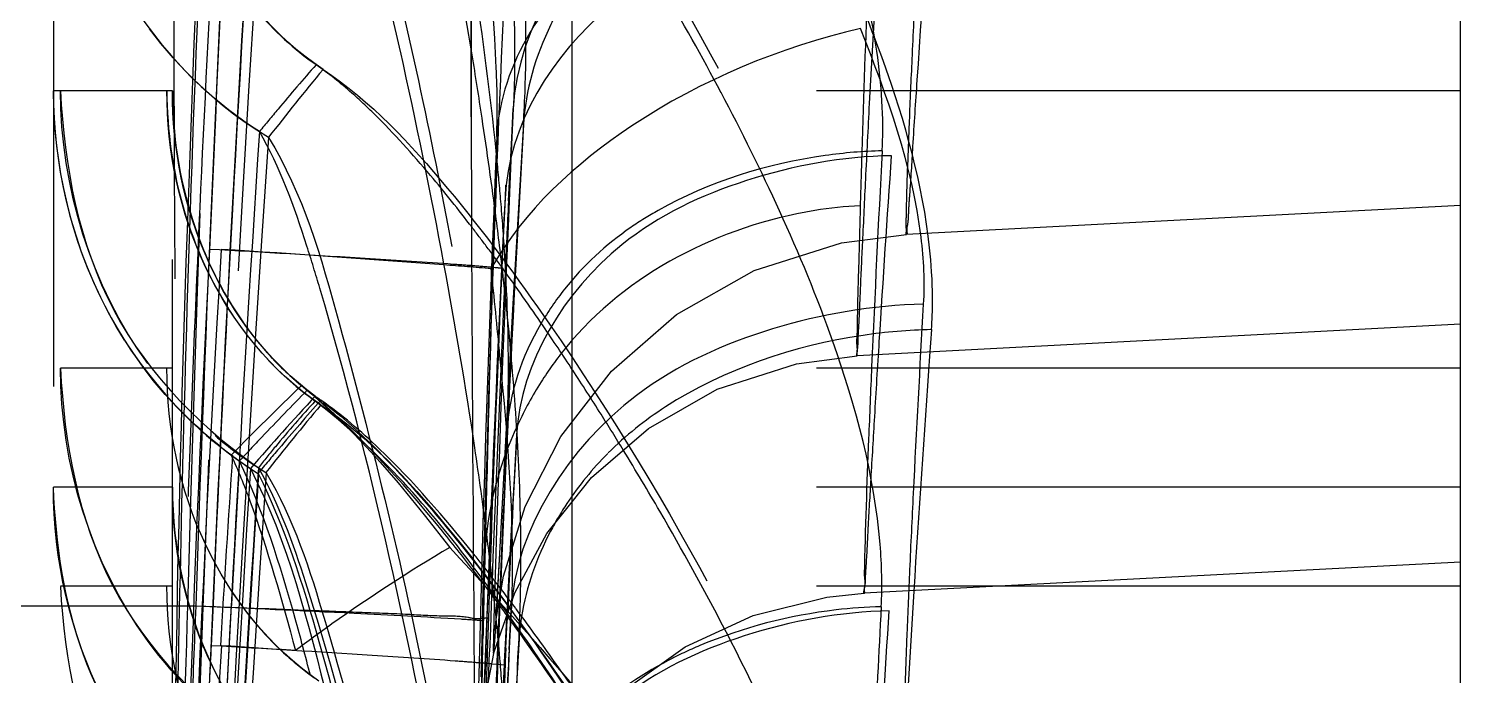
# Model space of a CAD drawing. Header units: millimetres. Extents: x 309 to 11345, y -1340 to 1318.
# Drawn here: x 10483.172 to 10486.804, y -626.747 to -625.106 of the extents above; entities that cross this region are included whole.
import ezdxf

# ---------------------------------------------------------------- set-up
doc = ezdxf.new("R2010")
doc.units = ezdxf.units.MM
doc.header["$LTSCALE"] = 16.335
doc.linetypes.add('HIDDEN', pattern=[0.2, 0.1, -0.1])
doc.layers.get('0').update_dxf_attribs({"linetype": 'CONTINUOUS'})
doc.layers.add('DEFAULT_2', color=8, linetype='HIDDEN')

msp = doc.modelspace()

# ---------------------------------------------------------------- linework, layer by layer
at = {"color": 7, "linetype": 'Continuous'}
for p, q in [((10486.8039, -631.8375), (10486.8039, -372.1421)), ((10484.5507, -641.2175), (10484.5507, -534.4628)), ((10486.8039, -625.8564), (10485.2735, -625.9366)), ((10485.1195, -625.9566), (10485.2735, -625.9365)), ((10486.8039, -626.4597), (10485.2918, -626.5389)), ((10485.0096, -626.5949), (10485.1967, -626.5484)), ((10485.1967, -626.5484), (10485.2918, -626.5388))]:
    msp.add_line(p, q, dxfattribs=at)
for points in [[(10484.5507, -626.3069), (10484.5996, -626.2455), (10484.7442, -626.1206), (10484.9187, -626.0213), (10485.1195, -625.9566)], [(10484.5507, -626.9282), (10484.5618, -626.9117), (10484.6867, -626.7825), (10484.8374, -626.6747), (10485.0096, -626.5949)]]:
    msp.add_lwpolyline(points, dxfattribs=at)
for centre, radius, start, end in [((10566.7514, -627.9326), 81.5045, 177.718675, 178.328836), ((10542.5406, -629.6333), 57.2877, 176.93798, 177.64159)]:
    msp.add_arc(centre, radius, start, end, dxfattribs=at)
for points, knots in [([(10485.2816, -625.5558), (10485.243, -625.5575), (10485.0827, -625.5747), (10484.9264, -625.6278), (10484.8185, -625.6855)], [0, 0, 0, 0, 0.240003, 1, 1, 1, 1]), ([(10485.2816, -625.5558), (10485.28, -625.6107), (10485.2776, -625.705), (10485.2739, -625.8142), (10485.2738, -625.8769), (10485.2714, -625.9083), (10485.2748, -625.924), (10485.2713, -625.9349), (10485.2732, -625.9359)], [0, 0, 0, 0, 0.433906, 0.746221, 0.856302, 0.93541, 0.983359, 1, 1, 1, 1]), ([(10485.3104, -625.964), (10485.3077, -626.0249), (10485.3005, -626.2001), (10485.2937, -626.3754), (10485.2917, -626.4898)], [0, 0, 0, 0, 0.347522, 1, 1, 1, 1]), ([(10485.2917, -626.4898), (10485.2914, -626.502), (10485.2966, -626.5119), (10485.2877, -626.5391), (10485.2918, -626.5388)], [0, 0, 0, 0, 0.748378, 1, 1, 1, 1]), ([(10485.3347, -626.5731), (10485.2964, -626.5739), (10485.1393, -626.5853), (10484.9841, -626.6253), (10484.8743, -626.6716)], [0, 0, 0, 0, 0.243337, 1, 1, 1, 1])]:
    msp.add_open_spline(points, degree=3, knots=knots, dxfattribs=at)
msp.add_open_spline([(10484.8185, -625.6855), (10484.7108, -625.7432), (10484.611, -625.8218), (10484.5339, -625.9167)], degree=3, dxfattribs=at)
at = {"layer": 'DEFAULT_2', "color": 8, "linetype": 'HIDDEN'}
for p, q in [((10483.2527, -516.5696), (10483.2348, -627.3254)), ((10483.5367, -627.3254), (10483.5227, -516.5696)), ((10484.294, -571.4244), (10484.294, -634.6582)), ((10486.8039, -625.2641), (10483.2348, -625.2641)), ((10483.6464, -625.313), (10483.638, -625.5011)), ((10484.3974, -625.3833), (10484.4012, -625.3092)), ((10484.3894, -625.5435), (10484.3974, -625.3833)), ((10483.638, -625.5011), (10483.6309, -625.6663)), ((10484.3806, -625.5328), (10484.3708, -625.7333)), ((10486.8039, -625.5547), (10485.3988, -625.6284)), ((10484.4135, -625.5965), (10484.4069, -625.7195)), ((10485.2336, -625.6495), (10485.3987, -625.6283)), ((10480.5213, -625.6663), (10483.6605, -625.6663)), ((10485.0122, -625.72), (10485.2336, -625.6495)), ((10484.8156, -625.8315), (10485.0122, -625.72)), ((10484.3708, -625.7333), (10484.3501, -626.1927)), ((10484.3994, -625.8189), (10484.3577, -626.596)), ((10484.6509, -625.9751), (10484.8156, -625.8315)), ((10485.4623, -625.87), (10485.4574, -625.9377)), ((10486.8039, -625.968), (10483.2527, -625.968)), ((10484.5224, -626.1408), (10484.6509, -625.9751)), ((10484.41, -626.1328), (10484.4002, -626.3062)), ((10484.4311, -626.3186), (10484.5224, -626.1408)), ((10484.3501, -626.1927), (10484.3248, -626.836)), ((10486.8039, -626.2696), (10483.2348, -626.2696)), ((10484.3765, -626.4952), (10484.4311, -626.3186)), ((10484.4002, -626.3062), (10484.3801, -626.684)), ((10484.3707, -626.4513), (10484.3638, -626.6131)), ((10484.3583, -626.6042), (10484.3765, -626.4952)), ((10486.8039, -626.521), (10483.2527, -626.521)), ((10483.6406, -626.5462), (10483.6351, -626.6718)), ((10485.4174, -626.5337), (10485.3957, -626.8955)), ((10483.596, -626.5713), (10480.5213, -626.5713)), ((10483.6724, -626.8361), (10483.6864, -626.5698)), ((10484.3907, -626.6817), (10484.3956, -626.5829)), ((10484.3554, -626.6336), (10484.3583, -626.6042)), ((10484.3559, -626.6267), (10484.3554, -626.6336)), ((10484.3577, -626.596), (10484.3563, -626.6202)), ((10484.3657, -626.6122), (10484.3639, -626.6607)), ((10484.3826, -626.6783), (10484.386, -626.6069)), ((10484.4161, -626.6535), (10484.4153, -626.6699)), ((10480.5213, -626.6718), (10483.6612, -626.6718)), ((10484.3292, -626.8097), (10484.3532, -626.687)), ((10484.3383, -626.7645), (10484.341, -626.6877)), ((10484.3801, -626.684), (10484.3442, -627.4309)), ((10484.4122, -626.7203), (10484.4146, -626.6792)), ((10484.3823, -626.7216), (10484.3479, -626.7183))]:
    msp.add_line(p, q, dxfattribs=at)
for points in [[(10484.4276, -625.3453), (10484.4248, -625.3893), (10484.3994, -625.8189)], [(10484.3532, -626.687), (10484.405, -626.5375), (10484.4865, -626.3874), (10484.5507, -626.3069)], [(10484.4161, -626.6535), (10484.4109, -626.7417), (10484.3837, -627.2356)]]:
    msp.add_lwpolyline(points, dxfattribs=at)
for centre, radius, start, end in [((10585.9753, -629.2747), 102.4358, 176.102869, 178.48774), ((10585.7982, -630.461), 102.2587, 175.781666, 178.468293), ((10585.1979, -630.6186), 101.658, 175.897588, 177.207751), ((10585.0341, -631.0485), 101.4941, 176.059819, 176.746579), ((10484.5433, -624.1078), 4.022, 180, 255.6971), ((10556.0933, -628.0534), 72.5604, 176.882912, 178.075327), ((10585.663, -631.5003), 102.1235, 175.839437, 178.447289), ((10585.3433, -629.9565), 101.8036, 176.721933, 177.407861), ((10583.6086, -629.8727), 100.0661, 176.900566, 177.388337), ((10581.743, -630.8818), 98.1981, 176.251286, 176.896116), ((10547.6055, -629.3606), 62.3167, 175.586302, 176.206226), ((10484.5433, -624.6608), 4.022, 180, 255.56), ((10547.0438, -627.7322), 63.4992, 177.227616, 178.045311), ((10469.1342, -627.6553), 15.3645, 9.29819, 10.7983), ((10662.0476, -624.9002), 177.7535, 180.004171, 180.200308), ((10563.3848, -628.5447), 79.0856, 177.371598, 177.983241), ((10478.5751, -628.6375), 7.1912, 27.93301, 30.38733), ((10469.7049, -628.3923), 14.7673, 10.4912, 12.62761), ((10470.7183, -627.3919), 13.7588, 8.60562, 9.28149), ((10489.0891, -629.4938), 6.7146, 140.355, 142.23858), ((10488.9258, -629.6051), 6.6836, 138.74443, 140.01697), ((10484.5999, -625.2636), 1.0772, 180.0276, 196.3846), ((10483.0341, -626.3522), 1.4453, 45.3832, 48.4994), ((10585.2894, -631.0581), 101.7496, 176.74936, 177.43601), ((10488.8704, -629.5591), 6.6116, 140.01384, 140.65477), ((10585.467, -629.962), 101.9274, 177.407925, 178.093646), ((10472.7483, -627.0894), 11.7063, 7.36195, 8.62847), ((10565.3257, -629.9965), 81.0318, 176.713143, 176.887297), ((10585.5556, -632.3924), 102.0161, 176.05962, 178.424663), ((10585.0147, -632.0079), 101.4748, 176.247966, 176.880972), ((10563.8037, -628.7059), 79.5139, 177.602618, 178.701563), ((10606.3624, -629.3723), 122.0683, 178.125694, 178.489226), ((10545.1454, -628.617), 59.8938, 176.936836, 177.461319), ((10477.4972, -626.1238), 6.897, 4.75935, 5.66314), ((10481.2991, -627.9037), 3.7743, 37.4167, 39.9815), ((10767.1632, -624.5017), 282.8699, 180.206596, 180.468999), ((10565.3488, -629.2781), 81.0548, 177.354475, 178.109705), ((10567.7064, -629.7093), 83.4304, 177.133372, 177.726238), ((10555.8089, -628.0311), 72.2693, 178.045527, 178.674278), ((10582.8414, -630.94), 99.2981, 176.896893, 177.463886), ((10478.4274, -626.0472), 5.9637, 3.4609, 4.76709), ((10567.0726, -629.6107), 82.7832, 177.183833, 177.313158), ((10480.5771, -628.4615), 4.6866, 36.7372, 37.4698), ((10474.7689, -626.8257), 9.6686, 6.42232, 7.34624), ((10543.7587, -627.7158), 60.2214, 178.002164, 179.263183), ((10484.5433, -625.6663), 4.022, 180, 255.5508), ((10548.3082, -629.019), 64.7641, 177.032596, 178.248429), ((10480.4779, -682.6027), 57.0236, 86.42009, 86.83028), ((10480.1621, -628.7716), 5.2047, 35.9838, 36.74), ((10471.3956, -628.1031), 13.0522, 8.51765, 10.59428), ((10562.317, -629.8301), 78.0184, 176.979807, 177.670598), ((10479.444, -629.289), 6.0898, 34.26137, 35.95368), ((10566.8408, -629.6044), 82.5513, 177.31004, 177.975262), ((10476.2752, -626.6585), 8.153, 4.78875, 6.43898), ((10568.3142, -628.7167), 84.0181, 177.984339, 178.659335), ((10484.3935, -625.3745), 0.8287, 213.6394, 223.6168), ((10478.5324, -629.9144), 7.1953, 33.21715, 34.29026), ((10484.323, -625.3259), 1.0723, 212.3488, 234.9183), ((10485.2473, -626.4958), 0.9189, 140.9295, 147.5389), ((10545.7286, -630.2807), 60.4275, 175.87851, 176.444868), ((10484.3647, -625.4021), 0.7889, 223.6096, 231.9845), ((10478.0953, -630.2006), 7.7178, 32.228, 33.21725), ((10478.156, -626.505), 6.266, 2.30632, 4.82559), ((10488.8905, -631.2437), 7.2554, 133.85328, 135.8343), ((10489.2459, -631.002), 7.2954, 137.13135, 139.06638), ((10489.0727, -631.1746), 7.315, 135.23706, 136.53892), ((10489.0348, -630.3772), 6.6976, 139.87524, 141.77288), ((10486.0776, -628.0527), 2.9586, 137.42, 140.4032), ((10489.4334, -630.9432), 7.3773, 138.43943, 139.70735), ((10477.8644, -630.3472), 7.9913, 31.46065, 32.23425), ((10484.3195, -625.3443), 1.0424, 229.672, 237.1864), ((10488.9763, -631.084), 7.1827, 136.53503, 137.19417), ((10626.1245, -629.8937), 141.8372, 178.489159, 178.607646), ((10564.1005, -629.6231), 79.7917, 177.489269, 177.837475), ((10564.9567, -629.9661), 80.6626, 177.272467, 177.502585), ((10568.4708, -630.9783), 84.2003, 176.703781, 177.054623), ((10565.2653, -630.4667), 80.9713, 176.934744, 177.267736), ((10484.3922, -625.2461), 1.1772, 231.1742, 237.2322), ((10564.8299, -631.5953), 81.3208, 176.187907, 176.528827), ((10489.3639, -630.8849), 7.2867, 139.70361, 140.34113), ((10486.1185, -628.0871), 3.012, 140.3945, 141.702), ((10474.5743, -627.6182), 9.8367, 7.17625, 8.46692), ((10485.2248, -626.7667), 0.8246, 135.0583, 146.4701), ((10477.9227, -630.3117), 7.923, 30.16114, 31.4618), ((10585.1808, -632.5119), 101.6412, 176.452184, 177.841045), ((10585.9232, -632.0612), 102.3843, 176.720063, 176.92543), ((10584.98, -632.8183), 101.4401, 176.270729, 176.90508), ((10582.7979, -633.0358), 99.2566, 176.070373, 178.415712), ((10581.1303, -632.6518), 97.5863, 176.230384, 176.885964), ((10479.6242, -626.4458), 4.7966, 358.9625, 2.3057), ((10478.5758, -629.9382), 7.1707, 27.48347, 30.20226), ((10554.6118, -628.0116), 71.0721, 178.667624, 179.239126), ((10480.4639, -629.424), 4.8351, 37.3771, 38.9942), ((10475.8604, -627.4546), 8.5403, 6.26936, 7.16499), ((10469.1867, -629.8344), 15.2804, 10.17082, 12.81211), ((10564.2614, -628.8165), 79.9674, 178.302224, 179.884774), ((10480.6843, -629.3414), 4.6371, 37.92, 38.7277), ((10540.8404, -627.8394), 56.5284, 178.58882, 178.79774), ((10480.3137, -629.4828), 4.9958, 36.2731, 37.0203), ((10585.4764, -631.0715), 101.937, 177.433154, 178.120153), ((10585.2348, -632.0158), 101.695, 176.883287, 177.516141), ((10480.004, -629.777), 5.4149, 36.6741, 37.3911), ((10480.0834, -629.8091), 5.3985, 36.7639, 37.9172), ((10479.6849, -629.9454), 5.7764, 35.49318, 36.28232), ((10479.6025, -630.0759), 5.9155, 35.9758, 36.67331), ((10477.1467, -627.3156), 7.2465, 4.84075, 6.28779), ((10480.3743, -626.4567), 4.0464, 356.1775, 358.9247), ((10484.5433, -626.5713), 4.022, 180, 255.7846), ((10541.4167, -628.9751), 57.8707, 177.619426, 177.896553), ((10480.5851, -695.3786), 68.8731, 87.159839, 87.494423), ((10562.8983, -630.2366), 78.5876, 177.335207, 177.893331), ((10478.3384, -630.8946), 7.4238, 33.38853, 35.42398), ((10479.2923, -630.3985), 6.3851, 35.37367, 36.75175), ((10560.9118, -629.1265), 76.6152, 178.113575, 178.25026), ((10567.0211, -630.0515), 82.7287, 177.617914, 177.798643), ((10485.0043, -626.6913), 0.5894, 170.8833, 176.3272), ((10479.9791, -629.2119), 5.5905, 24.3219, 27.5171), ((10564.4247, -629.9233), 80.1282, 177.665227, 177.939685), ((10555.7925, -629.3115), 71.4778, 177.874709, 178.181627), ((10576.7525, -631.4026), 92.4929, 177.055723, 177.20649), ((10484.5433, -626.6718), 4.022, 180, 255.5494), ((10537.2371, -629.5698), 53.6803, 176.9054, 177.08836), ((10480.4643, -682.648), 56.0659, 86.33992, 86.75792), ((10479.6665, -688.8961), 62.3523, 86.153798, 86.32672), ((10484.348, -626.1186), 0.7787, 228.1604, 234.6375), ((10565.2483, -630.4659), 80.9543, 177.318325, 177.701903), ((10564.9024, -630.6776), 80.6108, 177.158669, 177.302682), ((10558.8379, -630.751), 74.5346, 176.868455, 177.01963), ((10483.9069, -631.7452), 5.0462, 84.9863, 85.4671), ((10478.3175, -627.215), 6.0714, 3.72995, 4.82689), ((10567.6888, -631.5708), 83.4177, 176.666517, 176.794221), ((10478.5186, -630.9512), 7.3359, 34.67205, 35.39535)]:
    msp.add_arc(centre, radius, start, end, dxfattribs=at)
for points, knots in [([(10483.7764, -622.3126), (10483.8467, -622.4278), (10483.932, -622.6974), (10484.0432, -623.1039), (10484.1404, -623.5251), (10484.2514, -624.08), (10484.3579, -624.748), (10484.3927, -625.2822), (10484.3804, -625.5368)], [0, 0, 0, 0, 0.122756, 0.253402, 0.384809, 0.515451, 0.768182, 1, 1, 1, 1]), ([(10483.9456, -622.7632), (10484.0648, -622.847), (10484.2789, -623.0464), (10484.6084, -623.5056), (10484.8975, -623.9731), (10485.1277, -624.4472), (10485.2683, -624.7834), (10485.3432, -625.1129), (10485.3569, -625.3268), (10485.3612, -625.4287)], [0, 0, 0, 0, 0.141454, 0.280657, 0.548068, 0.673812, 0.792259, 0.901001, 1, 1, 1, 1]), ([(10483.8165, -622.9391), (10483.8914, -623.0481), (10483.9764, -623.3157), (10484.0871, -623.7164), (10484.1825, -624.1352), (10484.2905, -624.6873), (10484.3929, -625.3522), (10484.4239, -625.8838), (10484.4098, -626.1369)], [0, 0, 0, 0, 0.121226, 0.251771, 0.383327, 0.514279, 0.767607, 1, 1, 1, 1]), ([(10483.8003, -623.346), (10483.8494, -623.425), (10483.9227, -623.6095), (10484.025, -624.0004), (10484.1442, -624.5054), (10484.2611, -625.111), (10484.3208, -625.5153), (10484.3448, -625.7155)], [0, 0, 0, 0, 0.114345, 0.241465, 0.497599, 0.752007, 1, 1, 1, 1]), ([(10483.9397, -623.9159), (10484.1739, -624.0833), (10484.5293, -624.5387), (10484.889, -625.1278), (10485.1203, -625.6021), (10485.2609, -625.9382), (10485.337, -626.2676), (10485.351, -626.4817), (10485.3553, -626.5836)], [0, 0, 0, 0, 0.279764, 0.54746, 0.673351, 0.791957, 0.900862, 1, 1, 1, 1]), ([(10483.5413, -624.1078), (10483.5398, -624.3612), (10483.5388, -624.8583), (10483.5415, -625.5802), (10483.5462, -626.2456), (10483.5504, -626.7526), (10483.5527, -627.1101), (10483.5538, -627.3359), (10483.5544, -627.5309), (10483.5546, -627.6938), (10483.554, -627.8223), (10483.5538, -627.909), (10483.5521, -627.9581), (10483.5526, -627.9845), (10483.5498, -627.9945), (10483.5512, -628.0055), (10483.5497, -628.0051)], [0, 0, 0, 0, 0.195053, 0.382622, 0.55569, 0.707234, 0.772823, 0.830894, 0.881063, 0.922947, 0.956162, 0.980326, 0.988895, 0.995058, 0.99877, 1, 1, 1, 1]), ([(10483.8086, -624.0911), (10483.8826, -624.2013), (10483.9676, -624.4691), (10484.0784, -624.8707), (10484.174, -625.2899), (10484.2826, -625.8423), (10484.3857, -626.5076), (10484.4175, -627.0395), (10484.4038, -627.2929)], [0, 0, 0, 0, 0.12152, 0.252076, 0.383597, 0.514482, 0.767694, 1, 1, 1, 1]), ([(10483.2527, -624.4095), (10483.2531, -624.6013), (10483.3434, -624.9892), (10483.6177, -625.2851), (10483.7807, -625.382)], [0, 0, 0, 0, 0.502944, 1, 1, 1, 1]), ([(10483.9187, -625.2097), (10483.7917, -625.1259), (10483.5873, -624.8743), (10483.5227, -624.5639), (10483.5227, -624.4095)], [0, 0, 0, 0, 0.496413, 1, 1, 1, 1]), ([(10485.4479, -624.5265), (10485.3185, -624.529), (10485.0607, -624.5743), (10484.6296, -624.7669), (10484.4128, -625.0979), (10484.4012, -625.3092)], [0, 0, 0, 0, 0.27571, 0.54899, 1, 1, 1, 1]), ([(10484.4272, -625.3506), (10484.431, -625.2876), (10484.4391, -625.0224), (10484.4222, -624.7569), (10484.4027, -624.5557)], [0, 0, 0, 0, 0.237645, 1, 1, 1, 1]), ([(10485.3987, -625.6283), (10485.3972, -625.6284), (10485.3997, -625.6183), (10485.397, -625.6082), (10485.3989, -625.5832), (10485.3991, -625.5362), (10485.4023, -625.4532), (10485.4068, -625.3299), (10485.4137, -625.1731), (10485.4267, -624.9017), (10485.4388, -624.6826), (10485.4479, -624.5265)], [0, 0, 0, 0, 0.004226, 0.016793, 0.037599, 0.066519, 0.148191, 0.260789, 0.403291, 0.574674, 1, 1, 1, 1]), ([(10484.3593, -625.3797), (10484.3615, -625.3219), (10484.3582, -625.063), (10484.3215, -624.806), (10484.2919, -624.6074)], [0, 0, 0, 0, 0.223618, 1, 1, 1, 1]), ([(10483.6527, -624.6619), (10483.6378, -624.9154), (10483.6116, -625.4123), (10483.5811, -626.1336), (10483.5596, -626.7976), (10483.547, -627.3793), (10483.5416, -627.8024), (10483.5402, -628.0839), (10483.539, -628.2473), (10483.5408, -628.375), (10483.5366, -628.4685), (10483.5442, -628.5217), (10483.5365, -628.5488), (10483.5399, -628.5541)], [0, 0, 0, 0, 0.195557, 0.383304, 0.556166, 0.707317, 0.831532, 0.882096, 0.924197, 0.957259, 0.980939, 0.995194, 1, 1, 1, 1]), ([(10484.3843, -624.7129), (10484.3878, -624.7635), (10484.401, -624.9619), (10484.4086, -625.1612), (10484.4013, -625.3093)], [0, 0, 0, 0, 0.254923, 1, 1, 1, 1]), ([(10485.3322, -624.8222), (10485.2071, -624.8245), (10484.963, -624.8706), (10484.5716, -625.0536), (10484.3884, -625.3527), (10484.3804, -625.5368)], [0, 0, 0, 0, 0.291976, 0.56996, 1, 1, 1, 1]), ([(10485.2732, -625.9359), (10485.2745, -625.9364), (10485.2729, -625.9256), (10485.276, -625.917), (10485.276, -625.8917), (10485.2792, -625.8451), (10485.2824, -625.7611), (10485.2884, -625.6365), (10485.2959, -625.4774), (10485.3099, -625.2023), (10485.3225, -624.9803), (10485.3322, -624.8221)], [0, 0, 0, 0, 0.003906, 0.015955, 0.036206, 0.064699, 0.146044, 0.258848, 0.401876, 0.573897, 1, 1, 1, 1]), ([(10484.5039, -625.0307), (10484.4821, -625.0574), (10484.4087, -625.1611), (10484.3637, -625.2874), (10484.3594, -625.3798)], [0, 0, 0, 0, 0.271797, 1, 1, 1, 1]), ([(10484.5439, -625.0125), (10484.5265, -625.0393), (10484.4672, -625.1435), (10484.432, -625.2627), (10484.4273, -625.3506)], [0, 0, 0, 0, 0.266368, 1, 1, 1, 1]), ([(10485.3372, -625.4165), (10485.3386, -625.39), (10485.3402, -625.2793), (10485.3263, -625.1687), (10485.3103, -625.0861)], [0, 0, 0, 0, 0.239902, 1, 1, 1, 1]), ([(10485.2824, -625.1064), (10485.0776, -625.1541), (10484.7202, -625.3006), (10484.4283, -625.568), (10484.3448, -625.7155)], [0, 0, 0, 0, 0.553636, 1, 1, 1, 1]), ([(10485.4424, -625.8055), (10485.4457, -625.7489), (10485.4337, -625.5072), (10485.3498, -625.2772), (10485.2824, -625.1064)], [0, 0, 0, 0, 0.235916, 1, 1, 1, 1]), ([(10483.9187, -625.2097), (10484.0399, -625.2905), (10484.2408, -625.5057), (10484.5751, -625.9597), (10484.9241, -626.537), (10485.239, -627.2068), (10485.348, -627.6742), (10485.335, -627.8876)], [0, 0, 0, 0, 0.141269, 0.280541, 0.548254, 0.792568, 1, 1, 1, 1]), ([(10485.4623, -625.87), (10485.4658, -625.8213), (10485.4649, -625.6095), (10485.4123, -625.4014), (10485.3605, -625.2477)], [0, 0, 0, 0, 0.231574, 1, 1, 1, 1]), ([(10485.4253, -625.2373), (10485.4216, -625.2934), (10485.415, -625.3899), (10485.4088, -625.5024), (10485.4034, -625.5667), (10485.4031, -625.6004), (10485.3981, -625.6151), (10485.4009, -625.628), (10485.3987, -625.6283)], [0, 0, 0, 0, 0.430198, 0.743221, 0.854398, 0.93461, 0.983309, 1, 1, 1, 1]), ([(10483.2348, -625.2641), (10483.2348, -625.451), (10483.3206, -625.8288), (10483.58, -626.121), (10483.7344, -626.2222)], [0, 0, 0, 0, 0.503028, 1, 1, 1, 1]), ([(10483.2527, -625.2641), (10483.2624, -625.4548), (10483.3335, -625.8455), (10483.618, -626.1287), (10483.7747, -626.2337)], [0, 0, 0, 0, 0.502995, 1, 1, 1, 1]), ([(10483.9135, -626.0609), (10483.7879, -625.9766), (10483.5864, -625.7259), (10483.5227, -625.4175), (10483.5227, -625.2641)], [0, 0, 0, 0, 0.496474, 1, 1, 1, 1]), ([(10483.899, -626.0388), (10483.7815, -625.9531), (10483.5952, -625.7079), (10483.5367, -625.4116), (10483.5367, -625.2641)], [0, 0, 0, 0, 0.49633, 1, 1, 1, 1]), ([(10484.4012, -625.3092), (10484.3795, -625.7695), (10484.3128, -627.5981), (10484.3995, -625.7972), (10484.4272, -625.3506)], [0, 0, 0, 0, 0.507355, 1, 1, 1, 1]), ([(10483.9107, -625.765), (10483.9001, -625.7293), (10483.8587, -625.5935), (10483.8101, -625.4582), (10483.7574, -625.3675)], [0, 0, 0, 0, 0.261895, 1, 1, 1, 1]), ([(10483.7804, -625.3822), (10483.8681, -625.5242), (10483.9637, -625.8614), (10484.0944, -626.3625), (10484.2045, -626.8793), (10484.2654, -627.2243), (10484.2922, -627.3961)], [0, 0, 0, 0, 0.240389, 0.495242, 0.749687, 1, 1, 1, 1]), ([(10485.3612, -625.4287), (10485.2367, -625.4306), (10484.9935, -625.4755), (10484.603, -625.6565), (10484.4191, -625.9534), (10484.4098, -626.1369)], [0, 0, 0, 0, 0.291842, 0.569605, 1, 1, 1, 1]), ([(10485.3372, -625.4164), (10485.2889, -625.4174), (10485.0926, -625.4343), (10484.8985, -625.4947), (10484.7689, -625.5676)], [0, 0, 0, 0, 0.245237, 1, 1, 1, 1]), ([(10485.2918, -626.5388), (10485.2934, -626.5386), (10485.2913, -626.5291), (10485.2949, -626.5181), (10485.2949, -626.4933), (10485.2985, -626.4456), (10485.3024, -626.3622), (10485.3097, -626.2378), (10485.3188, -626.0799), (10485.3355, -625.8065), (10485.3502, -625.5859), (10485.3612, -625.4287)], [0, 0, 0, 0, 0.004344, 0.017017, 0.037909, 0.066895, 0.148644, 0.26125, 0.4037, 0.574983, 1, 1, 1, 1]), ([(10484.7689, -625.5676), (10484.7453, -625.5809), (10484.6569, -625.6355), (10484.579, -625.7074), (10484.5312, -625.7675)], [0, 0, 0, 0, 0.260951, 1, 1, 1, 1]), ([(10483.6605, -625.6663), (10483.6303, -626.1631), (10483.5955, -626.8847), (10483.5642, -627.8031), (10483.5495, -628.3846), (10483.5427, -628.8066), (10483.5398, -629.0864), (10483.5394, -629.249), (10483.538, -629.3777), (10483.5409, -629.4719), (10483.5364, -629.5283), (10483.5417, -629.5549), (10483.5397, -629.5611)], [0, 0, 0, 0, 0.383127, 0.556061, 0.707385, 0.83085, 0.880951, 0.922792, 0.955997, 0.980186, 0.99498, 1, 1, 1, 1]), ([(10484.3448, -625.7155), (10484.3049, -625.712), (10484.077, -625.6938), (10483.8488, -625.6784), (10483.6605, -625.6663)], [0, 0, 0, 0, 0.175134, 1, 1, 1, 1]), ([(10484.3, -625.7082), (10484.2829, -625.7069), (10484.1957, -625.7004), (10484.1085, -625.6948), (10484.0384, -625.6904)], [0, 0, 0, 0, 0.19641, 1, 1, 1, 1]), ([(10484.3694, -625.7142), (10484.3647, -625.7137), (10484.3416, -625.7115), (10484.3184, -625.7097), (10484.3, -625.7082)], [0, 0, 0, 0, 0.202707, 1, 1, 1, 1]), ([(10484.3448, -625.7155), (10484.3522, -625.7893), (10484.3809, -626.0773), (10484.4062, -626.3675), (10484.3957, -626.5829)], [0, 0, 0, 0, 0.255681, 1, 1, 1, 1]), ([(10484.3855, -626.1278), (10484.3871, -626.0923), (10484.3913, -625.9454), (10484.3869, -625.7983), (10484.3802, -625.6872)], [0, 0, 0, 0, 0.242318, 1, 1, 1, 1]), ([(10484.5312, -625.7675), (10484.5093, -625.7952), (10484.4353, -625.9027), (10484.3903, -626.0325), (10484.3855, -626.1277)], [0, 0, 0, 0, 0.27, 1, 1, 1, 1]), ([(10485.4424, -625.8055), (10485.3129, -625.808), (10485.0551, -625.8529), (10484.6246, -626.0434), (10484.4068, -626.3727), (10484.3956, -626.5829)], [0, 0, 0, 0, 0.276596, 0.550351, 1, 1, 1, 1]), ([(10485.3924, -626.9358), (10485.3908, -626.936), (10485.3937, -626.9254), (10485.3908, -626.9153), (10485.3928, -626.8895), (10485.393, -626.8413), (10485.3965, -626.756), (10485.4009, -626.6295), (10485.4079, -626.4685), (10485.421, -626.1902), (10485.4332, -625.9655), (10485.4424, -625.8055)], [0, 0, 0, 0, 0.004196, 0.016767, 0.037597, 0.066554, 0.148328, 0.26103, 0.403605, 0.574996, 1, 1, 1, 1]), ([(10485.4623, -625.87), (10485.4042, -625.8709), (10485.1694, -625.8917), (10484.9367, -625.9698), (10484.7874, -626.0661)], [0, 0, 0, 0, 0.246428, 1, 1, 1, 1]), ([(10485.3348, -626.5732), (10485.3376, -626.5204), (10485.3318, -626.2907), (10485.2706, -626.0662), (10485.2121, -625.9002)], [0, 0, 0, 0, 0.231171, 1, 1, 1, 1]), ([(10483.2527, -625.968), (10483.262, -626.1571), (10483.3322, -626.5445), (10483.6123, -626.827), (10483.7671, -626.9321)], [0, 0, 0, 0, 0.503017, 1, 1, 1, 1]), ([(10483.9085, -626.7614), (10483.7844, -626.6767), (10483.5855, -626.4267), (10483.5227, -626.1204), (10483.5227, -625.968)], [0, 0, 0, 0, 0.496533, 1, 1, 1, 1]), ([(10484.472, -626.0026), (10484.4499, -626.0374), (10484.3746, -626.1748), (10484.3327, -626.3318), (10484.3292, -626.4472)], [0, 0, 0, 0, 0.263102, 1, 1, 1, 1]), ([(10483.9135, -626.0609), (10484.0343, -626.1422), (10484.234, -626.3586), (10484.5681, -626.8128), (10484.9173, -627.3903), (10485.2328, -628.0602), (10485.3425, -628.5275), (10485.3301, -628.7411)], [0, 0, 0, 0, 0.141236, 0.28049, 0.54819, 0.792525, 1, 1, 1, 1]), ([(10483.919, -626.0538), (10483.9997, -626.116), (10484.1496, -626.267), (10484.4158, -626.5975), (10484.8173, -627.1883), (10485.1169, -627.72), (10485.2558, -628.0862)], [0, 0, 0, 0, 0.124916, 0.258666, 0.520063, 1, 1, 1, 1]), ([(10483.6859, -626.1886), (10483.7031, -626.2264), (10483.768, -626.3881), (10483.8141, -626.5564), (10483.849, -626.6842)], [0, 0, 0, 0, 0.238872, 1, 1, 1, 1]), ([(10483.8866, -626.7471), (10483.8742, -626.6989), (10483.8254, -626.5144), (10483.7675, -626.3309), (10483.7067, -626.2034)], [0, 0, 0, 0, 0.260557, 1, 1, 1, 1]), ([(10483.7344, -626.2222), (10483.8304, -626.4088), (10483.9361, -626.8303), (10484.0863, -627.456), (10484.2109, -628.0908), (10484.275, -628.513), (10484.3003, -628.7218)], [0, 0, 0, 0, 0.245167, 0.501126, 0.754381, 1, 1, 1, 1]), ([(10483.7746, -626.2337), (10483.8443, -626.3493), (10483.9293, -626.6189), (10484.0404, -627.0252), (10484.1374, -627.446), (10484.2484, -628.0002), (10484.355, -628.6675), (10484.3902, -629.2012), (10484.3783, -629.4556)], [0, 0, 0, 0, 0.122913, 0.253531, 0.38489, 0.515486, 0.768149, 1, 1, 1, 1]), ([(10483.718, -627.2167), (10483.568, -627.1144), (10483.3175, -626.8243), (10483.2348, -626.4532), (10483.2348, -626.2696)], [0, 0, 0, 0, 0.497296, 1, 1, 1, 1]), ([(10483.5333, -627.0536), (10483.4361, -626.9509), (10483.2809, -626.7), (10483.2412, -626.4127), (10483.2348, -626.2696)], [0, 0, 0, 0, 0.497023, 1, 1, 1, 1]), ([(10483.8871, -627.0354), (10483.7732, -626.9489), (10483.5932, -626.706), (10483.5367, -626.4147), (10483.5367, -626.2696)], [0, 0, 0, 0, 0.496482, 1, 1, 1, 1]), ([(10484.5374, -626.3112), (10484.5223, -626.3339), (10484.4696, -626.4228), (10484.4343, -626.5226), (10484.4223, -626.5979)], [0, 0, 0, 0, 0.262985, 1, 1, 1, 1]), ([(10484.3417, -626.3992), (10484.335, -626.5673), (10484.3178, -627.1548), (10484.3227, -626.7366), (10484.3244, -626.6533)], [0, 0, 0, 0, 0.668613, 1, 1, 1, 1]), ([(10484.2402, -626.4224), (10484.1382, -626.4832), (10484.0064, -626.5689), (10483.8794, -626.6612), (10483.8489, -626.6841)], [0, 0, 0, 0, 0.756939, 1, 1, 1, 1]), ([(10484.2402, -626.4224), (10484.3781, -626.571), (10484.6425, -626.8714), (10485.0103, -627.3253), (10485.3039, -627.7952), (10485.3793, -628.148), (10485.3838, -628.3146)], [0, 0, 0, 0, 0.269829, 0.532317, 0.778165, 1, 1, 1, 1]), ([(10483.2527, -626.5216), (10483.2624, -626.7093), (10483.3364, -627.088), (10483.6019, -627.3849), (10483.7607, -627.4812)], [0, 0, 0, 0, 0.502886, 1, 1, 1, 1]), ([(10483.9037, -627.3111), (10483.781, -627.226), (10483.5847, -626.9769), (10483.5227, -626.6724), (10483.5227, -626.521)], [0, 0, 0, 0, 0.496588, 1, 1, 1, 1]), ([(10483.5752, -626.5713), (10483.5668, -626.825), (10483.554, -627.3224), (10483.5434, -628.0448), (10483.5396, -628.7102), (10483.5405, -629.217), (10483.543, -629.5744), (10483.5453, -629.8002), (10483.5477, -629.9951), (10483.5504, -630.1581), (10483.5522, -630.2865), (10483.5547, -630.3734), (10483.5545, -630.4225), (10483.5568, -630.4492), (10483.5536, -630.4591), (10483.5571, -630.4704), (10483.5556, -630.4701)], [0, 0, 0, 0, 0.195276, 0.382865, 0.555837, 0.707252, 0.772784, 0.830809, 0.880946, 0.922815, 0.956036, 0.980228, 0.988819, 0.995009, 0.998752, 1, 1, 1, 1]), ([(10484.3381, -626.6045), (10484.3395, -626.6004), (10484.3082, -626.6065), (10484.2821, -626.5966), (10484.2086, -626.5975), (10484.1203, -626.5915), (10484.004, -626.5875), (10483.8204, -626.58), (10483.6751, -626.5748), (10483.5752, -626.5713)], [0, 0, 0, 0, 0.017089, 0.06895, 0.155378, 0.27613, 0.429438, 0.607442, 1, 1, 1, 1]), ([(10484.3207, -626.6084), (10484.3034, -626.6071), (10484.1958, -626.6), (10484.0881, -626.5946), (10483.9978, -626.59)], [0, 0, 0, 0, 0.160743, 1, 1, 1, 1]), ([(10485.3553, -626.5836), (10485.2307, -626.5856), (10484.9874, -626.6308), (10484.5968, -626.8121), (10484.4129, -627.1093), (10484.4038, -627.2929)], [0, 0, 0, 0, 0.291869, 0.569683, 1, 1, 1, 1]), ([(10485.289, -627.6953), (10485.2906, -627.695), (10485.2883, -627.6856), (10485.292, -627.6746), (10485.2917, -627.6497), (10485.2953, -627.6019), (10485.2989, -627.5184), (10485.3058, -627.3939), (10485.3144, -627.2357), (10485.3305, -626.962), (10485.3446, -626.7411), (10485.3553, -626.5836)], [0, 0, 0, 0, 0.004329, 0.016996, 0.037886, 0.066873, 0.148629, 0.261247, 0.403709, 0.574998, 1, 1, 1, 1]), ([(10483.6612, -626.6718), (10483.6309, -627.1685), (10483.596, -627.89), (10483.5647, -628.8084), (10483.55, -629.3899), (10483.5417, -629.8662), (10483.54, -630.1894), (10483.5382, -630.3832), (10483.5406, -630.4773), (10483.5368, -630.5339), (10483.5413, -630.5603), (10483.5396, -630.5666)], [0, 0, 0, 0, 0.383049, 0.555993, 0.707339, 0.83082, 0.92277, 0.955978, 0.980172, 0.994972, 1, 1, 1, 1]), ([(10484.3355, -628.894), (10484.3238, -628.71), (10484.256, -628.3383), (10484.0671, -627.6068), (10483.9265, -627.0516), (10483.8574, -626.6777)], [0, 0, 0, 0, 0.243752, 0.497248, 1, 1, 1, 1]), ([(10484.3057, -626.7148), (10484.2886, -626.7134), (10484.2012, -626.7068), (10484.1137, -626.701), (10484.0434, -626.6965)], [0, 0, 0, 0, 0.196125, 1, 1, 1, 1]), ([(10484.8743, -626.6716), (10484.8472, -626.6831), (10484.7444, -626.7311), (10484.6494, -626.7973), (10484.5898, -626.8564)], [0, 0, 0, 0, 0.25999, 1, 1, 1, 1])]:
    msp.add_open_spline(points, degree=3, knots=knots, dxfattribs=at)
for points in [[(10484.115, -625.164), (10484.0631, -624.9331), (10484.0058, -624.7032), (10483.9384, -624.4764)], [(10485.3605, -625.2477), (10485.326, -625.1451), (10485.2857, -625.0444), (10485.2418, -624.9455)], [(10484.3606, -625.4432), (10484.3463, -625.2991), (10484.3279, -625.1553), (10484.3066, -625.012)], [(10483.7501, -625.0596), (10483.7943, -625.1117), (10483.8453, -625.1587), (10483.9012, -625.1978)], [(10483.7574, -625.3675), (10483.65, -625.2989), (10483.5542, -625.2088), (10483.4781, -625.1066)], [(10483.9917, -625.2697), (10483.9628, -625.2442), (10483.9327, -625.22), (10483.9012, -625.1979)], [(10483.4151, -625.8969), (10483.2977, -625.7116), (10483.2347, -625.4835), (10483.2348, -625.2641)], [(10483.4744, -625.9563), (10483.3308, -625.7612), (10483.2527, -625.5064), (10483.2527, -625.2641)], [(10483.5367, -625.2641), (10483.5367, -625.3744), (10483.5539, -625.486), (10483.5876, -625.591)], [(10485.077, -625.569), (10485.0306, -625.4675), (10484.9808, -625.3675), (10484.9285, -625.2688)], [(10484.1911, -625.4786), (10484.146, -625.4249), (10484.0991, -625.3726), (10484.0491, -625.3234)], [(10483.5616, -625.495), (10483.5922, -625.6354), (10483.6531, -625.7736), (10483.7419, -625.8866)], [(10483.5665, -625.5675), (10483.5942, -625.6615), (10483.6356, -625.7527), (10483.69, -625.8342)], [(10485.2121, -625.9002), (10485.1724, -625.7878), (10485.1266, -625.6775), (10485.077, -625.569)], [(10483.5876, -625.591), (10483.6173, -625.6837), (10483.6606, -625.7734), (10483.7169, -625.8528)], [(10484.0867, -626.4459), (10484.0346, -626.2173), (10483.9774, -625.9897), (10483.9107, -625.765)], [(10483.4733, -626.6586), (10483.3304, -626.4637), (10483.2527, -626.2096), (10483.2527, -625.968)], [(10483.7767, -625.9441), (10483.8137, -625.9837), (10483.8549, -626.0199), (10483.8992, -626.0511)], [(10483.7944, -625.9469), (10483.8304, -625.9847), (10483.8704, -626.0192), (10483.9134, -626.049)], [(10483.6542, -626.1632), (10483.5895, -626.1111), (10483.53, -626.0517), (10483.4784, -625.9866)], [(10483.8639, -626.0117), (10484.0076, -626.1292), (10484.1265, -626.2756), (10484.2402, -626.4224)], [(10484.2218, -626.3816), (10484.1178, -626.2532), (10484.0058, -626.1295), (10483.8789, -626.0236)], [(10484.1225, -626.2573), (10484.0536, -626.183), (10483.9789, -626.1136), (10483.8992, -626.0511)], [(10484.0612, -626.1721), (10484.0149, -626.1277), (10483.966, -626.0856), (10483.9134, -626.049)], [(10484.7874, -626.0661), (10484.7352, -626.0998), (10484.6861, -626.1389), (10484.6423, -626.1829)], [(10484.3018, -626.4403), (10484.2267, -626.3466), (10484.1479, -626.2552), (10484.0612, -626.1721)], [(10483.7547, -626.2204), (10483.8067, -626.3116), (10483.8423, -626.4119), (10483.8744, -626.5119)], [(10483.9091, -626.6617), (10483.8681, -626.5164), (10483.8227, -626.3709), (10483.7551, -626.236)], [(10484.3025, -626.4749), (10484.2458, -626.3997), (10484.1865, -626.3263), (10484.1225, -626.2573)], [(10483.5367, -626.2696), (10483.5367, -626.4251), (10483.571, -626.5847), (10483.6384, -626.7248)], [(10483.8744, -626.5119), (10483.9624, -626.7852), (10484.0307, -627.0647), (10484.0935, -627.3448)], [(10483.6891, -626.5368), (10483.7285, -626.5961), (10483.7755, -626.6512), (10483.8285, -626.6987)], [(10484.5535, -626.8364), (10484.5002, -626.757), (10484.4458, -626.6783), (10484.3896, -626.6009)], [(10483.7521, -626.9226), (10483.6447, -626.853), (10483.549, -626.7618), (10483.4733, -626.6586)], [(10484.0857, -627.3843), (10484.0335, -627.1419), (10483.9765, -626.9003), (10483.9091, -626.6617)], [(10483.6384, -626.7248), (10483.6695, -626.7896), (10483.7083, -626.8515), (10483.7541, -626.907)]]:
    msp.add_open_spline(points, degree=3, dxfattribs=at)

doc.saveas('drawing.dxf')
